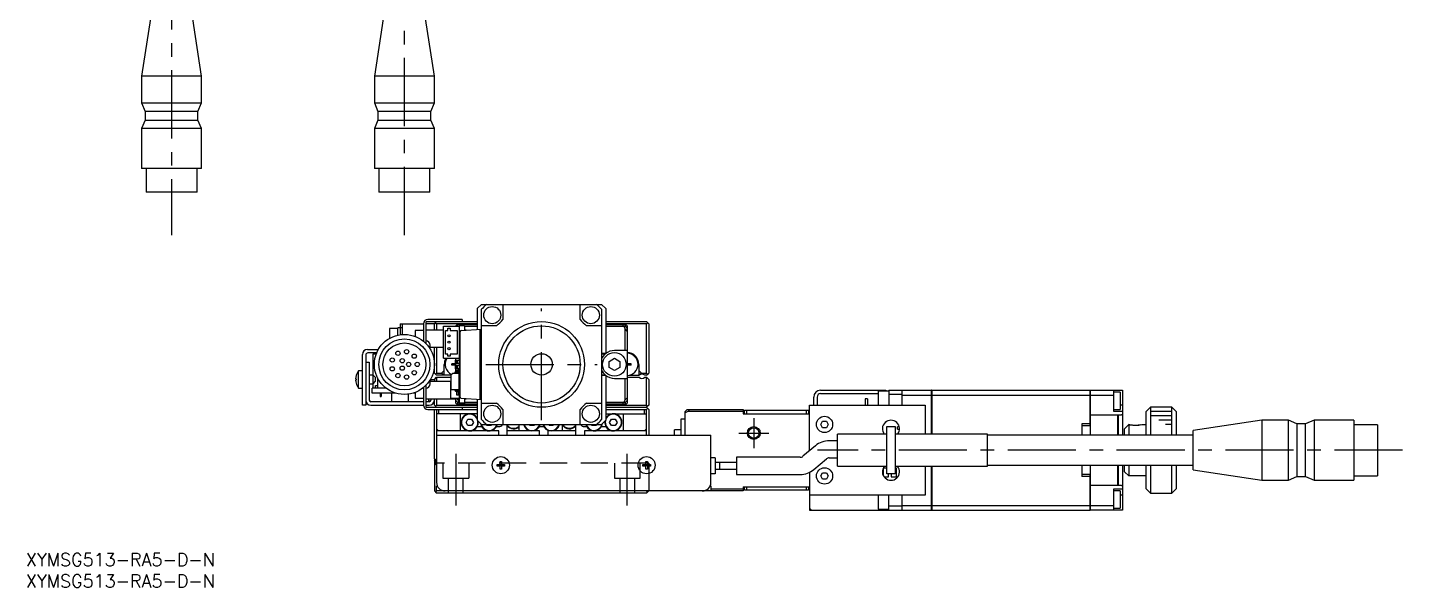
# Model space of a CAD drawing. Extents: x -1 to 660, y -8 to 379.
# Drawn here: x 0.4 to 321.1, y -8 to 122.5 of the extents above; entities that cross this region are included whole.
import ezdxf

# ---------------------------------------------------------------- set-up
doc = ezdxf.new("R2010")
doc.units = 0
doc.header["$LTSCALE"] = 0.5
doc.linetypes.add('CENTER', pattern=[50.8, 31.75, -6.35, 6.35, -6.35])
doc.linetypes.add('DASHED', pattern=[19.05, 12.7, -6.35])
for name, color, linetype in [('MSM_CENTER', 1, 'CENTER'), ('MSM_CONTINUOUS', 7, 'CONTINUOUS'), ('MSM_DASHED', 4, 'DASHED'), ('MSM_NARROW', 5, 'CONTINUOUS'), ('MSM_PART_NUMBER', 7, 'CONTINUOUS')]:
    doc.layers.add(name, color=color, linetype=linetype)
doc.styles.get("Standard").update_dxf_attribs({"font": 'txt.shx', "height": 1, "bigfont": 'bigfont.shx'})

# ---------------------------------------------------------------- blocks, each defined once
blk = doc.blocks.new('*U2')
at = {"layer": 'MSM_PART_NUMBER'}
blk.add_text('XYMSG513-RA5-D-N', height=3, dxfattribs=at).set_placement((0, -3))
blk = doc.blocks.new('*U3')
at = {"layer": 'MSM_PART_NUMBER'}
blk.add_text('XYMSG513-RA5-D-N', height=3, dxfattribs=at).set_placement((0, -8))

msp = doc.modelspace()

# ---------------------------------------------------------------- linework, layer by layer
at = {"layer": 'MSM_CENTER'}
for p, q in [((88.29, 74.17), (88.29, 224.17)), ((34, 214.17), (34, 74.17)), ((120.29, 31), (120.29, 57)), ((107.29, 44), (133.29, 44)), ((169.79, 31.5), (169.79, 24.5)), ((166.29, 28), (173.29, 28)), ((100.29, 23.12), (100.29, 11.08)), ((140.29, 11.08), (140.29, 23.12)), ((321.11, 24), (184.68, 24))]:
    msp.add_line(p, q, dxfattribs=at)
at = {"layer": 'MSM_CONTINUOUS'}
for p, q in [((29.43, 127.17), (27, 111.17)), ((41, 111.17), (38.57, 127.17)), ((83.72, 127.17), (81.29, 111.17)), ((95.29, 111.17), (92.86, 127.17)), ((41, 111.17), (27, 111.17)), ((27, 111.17), (27, 104.97)), ((41, 104.97), (41, 111.17)), ((95.29, 111.17), (81.29, 111.17)), ((81.29, 111.17), (81.29, 104.97)), ((95.29, 104.97), (95.29, 111.17)), ((27, 104.97), (41, 104.97)), ((27, 104.97), (27.85, 102.97)), ((40.15, 102.97), (27.85, 102.97)), ((27.85, 102.97), (27.85, 100.97)), ((40.15, 102.97), (41, 104.97)), ((40.15, 100.97), (40.15, 102.97)), ((81.29, 104.97), (95.29, 104.97)), ((81.29, 104.97), (82.14, 102.97)), ((94.44, 102.97), (82.14, 102.97)), ((82.14, 102.97), (82.14, 100.97)), ((94.44, 102.97), (95.29, 104.97)), ((94.44, 100.97), (94.44, 102.97)), ((27.85, 100.97), (27, 98.97)), ((27.85, 100.97), (40.15, 100.97)), ((41, 98.97), (40.15, 100.97)), ((82.14, 100.97), (81.29, 98.97)), ((82.14, 100.97), (94.44, 100.97)), ((95.29, 98.97), (94.44, 100.97)), ((41, 98.97), (27, 98.97)), ((27, 98.97), (27, 89.67)), ((41, 89.67), (41, 98.97)), ((95.29, 98.97), (81.29, 98.97)), ((81.29, 98.97), (81.29, 89.67)), ((95.29, 89.67), (95.29, 98.97)), ((41, 89.67), (27, 89.67)), ((28.05, 89.67), (28.05, 84.17)), ((39.95, 84.17), (39.95, 89.67)), ((95.29, 89.67), (81.29, 89.67)), ((82.34, 89.67), (82.34, 84.17)), ((94.24, 84.17), (94.24, 89.67)), ((39.95, 84.17), (28.05, 84.17)), ((94.24, 84.17), (82.34, 84.17)), ((106.29, 58), (105.29, 57)), ((106.29, 58), (134.29, 58)), ((111.29, 58), (111.29, 54.5)), ((129.29, 54.5), (129.29, 58)), ((135.29, 57), (134.29, 58)), ((105.29, 57), (105.29, 52.18)), ((106.29, 31.15), (106.29, 56.85)), ((134.29, 56.85), (134.29, 31.15)), ((135.29, 57), (135.29, 46.6)), ((84.79, 52.4), (84.79, 50.06)), ((86.79, 52.4), (84.79, 52.4)), ((86.79, 50.84), (86.79, 52.5)), ((87.79, 52.5), (86.79, 52.5)), ((87.29, 53.5), (87.29, 50.93)), ((87.29, 53.5), (92.79, 53.5)), ((87.79, 53.5), (87.79, 50.98)), ((90.79, 51.9), (90.79, 50.54)), ((92.79, 51.9), (90.79, 51.9)), ((92.79, 53.5), (92.79, 49.36)), ((93.29, 53.8), (93.29, 48.9)), ((95.29, 53.5), (93.29, 53.5)), ((97.39, 52), (93.29, 52)), ((93.49, 54), (105.29, 54)), ((101.79, 54.5), (93.79, 54.5)), ((95.29, 53.5), (95.79, 54)), ((95.29, 52), (95.29, 53.5)), ((95.79, 53.5), (95.54, 53.75)), ((95.79, 53.5), (95.79, 52)), ((105.29, 53.5), (95.79, 53.5)), ((97.39, 45.43), (97.39, 52.93)), ((97.39, 52.93), (101.09, 52.93)), ((97.89, 46.43), (97.89, 51.93)), ((97.89, 51.93), (98.44, 51.93)), ((98.44, 52.43), (98.94, 52.43)), ((98.44, 51.93), (98.44, 52.43)), ((98.94, 52.43), (98.94, 51.93)), ((98.94, 51.93), (100.59, 51.93)), ((100.79, 53.5), (100.29, 53)), ((100.29, 53), (100.29, 52.93)), ((100.59, 51.93), (100.59, 46.43)), ((100.79, 52.93), (100.79, 53.3)), ((100.79, 53.3), (105.29, 53.3)), ((102.29, 53), (101.09, 53)), ((101.09, 53), (101.09, 35)), ((101.29, 53.3), (101.29, 53)), ((101.29, 36.38), (101.29, 51.62)), ((101.57, 51.92), (106.29, 52.25)), ((101.79, 54.5), (101.79, 54)), ((102.29, 53), (102.29, 51.97)), ((102.29, 52.9), (105.29, 52.9)), ((102.71, 52), (102.29, 52)), ((105.99, 35.77), (105.99, 52.23)), ((109.79, 53), (106.29, 53)), ((134.29, 53), (130.79, 53)), ((135.29, 54), (144.79, 54)), ((144.79, 53.5), (135.29, 53.5)), ((135.29, 53.3), (139.79, 53.3)), ((135.29, 52.9), (139.79, 52.9)), ((139.29, 52.9), (139.29, 53.3)), ((139.79, 52.29), (139.48, 52.9)), ((140.29, 53), (139.79, 53.5)), ((139.79, 53.3), (139.79, 52.9)), ((139.79, 52.9), (140.29, 52.4)), ((140.29, 51.79), (139.79, 52.29)), ((139.79, 47.25), (139.79, 52.29)), ((140.19, 52.5), (140.29, 52.5)), ((140.29, 53), (140.29, 35)), ((145.29, 53.5), (144.79, 54)), ((145.04, 53.75), (144.79, 53.5)), ((144.79, 42), (144.79, 53.5)), ((145.29, 53.5), (145.29, 42)), ((92.79, 49.5), (92.62, 49.5)), ((94.29, 47.61), (94.29, 48.5)), ((78.49, 34.5), (78.49, 46.3)), ((79.29, 46.2), (79.29, 34.5)), ((79.69, 47.5), (82.22, 47.5)), ((81.83, 46.7), (79.79, 46.7)), ((81.04, 41.45), (81.04, 46.5)), ((81.04, 46.5), (81.75, 46.5)), ((94.29, 48), (97.39, 48)), ((95.29, 42), (95.29, 48)), ((95.79, 48), (95.79, 42)), ((97.39, 45.43), (101.09, 45.43)), ((98.44, 46.43), (97.89, 46.43)), ((98.44, 45.93), (98.44, 46.43)), ((98.94, 45.93), (98.44, 45.93)), ((98.94, 46.43), (98.94, 45.93)), ((100.59, 46.43), (98.94, 46.43)), ((100.24, 44.21), (100.24, 45)), ((100.24, 45), (101.09, 45)), ((100.29, 42.41), (100.29, 45.43)), ((100.54, 44.25), (100.54, 45)), ((100.66, 44.25), (100.66, 45)), ((134.29, 46.6), (135.29, 46.6)), ((134.29, 46.49), (135.2, 46.49)), ((136.04, 44.72), (137.29, 45.44)), ((140.29, 47.25), (137.29, 47.25)), ((137.29, 45.44), (138.54, 44.72)), ((140.29, 45), (140.33, 45)), ((140.33, 44.21), (140.33, 45)), ((77.59, 38.5), (77.59, 42.5)), ((78.49, 42.5), (77.59, 42.5)), ((79.29, 44.5), (80.09, 44.5)), ((80.09, 44.5), (80.09, 35.7)), ((95.29, 42), (95.79, 41.5)), ((95.54, 41.75), (95.79, 42)), ((95.79, 42), (96.99, 42)), ((97.59, 42.6), (96.99, 42)), ((96.99, 42), (97.59, 41.58)), ((97.59, 41.5), (97.59, 44)), ((99.24, 41.65), (99.56, 41.97)), ((99.39, 43.86), (99.39, 44.15)), ((100.18, 44.15), (99.39, 44.15)), ((100.18, 43.86), (99.39, 43.86)), ((99.63, 42), (100.89, 42)), ((99.92, 44.15), (99.92, 43.86)), ((100.1, 42.11), (100.1, 42)), ((100.29, 44.46), (100.24, 44.47)), ((100.24, 43), (100.24, 43.8)), ((100.29, 43.54), (100.24, 43.53)), ((100.24, 43), (100.86, 43)), ((101.09, 44.25), (100.29, 44.25)), ((101.09, 43.75), (100.29, 43.75)), ((100.85, 42.5), (100.29, 42.5)), ((100.33, 42.11), (100.33, 42)), ((100.76, 42.44), (100.43, 42.44)), ((100.43, 42.21), (100.76, 42.21)), ((100.54, 43), (100.54, 43.75)), ((100.54, 42.44), (100.54, 42.5)), ((100.54, 42), (100.54, 42.21)), ((100.66, 43), (100.66, 43.75)), ((100.66, 42.44), (100.66, 42.5)), ((100.66, 42), (100.66, 42.21)), ((100.86, 43.05), (101.09, 43.05)), ((100.86, 43.05), (100.86, 42.54)), ((100.86, 42.8), (101.09, 42.8)), ((100.86, 42.73), (101.09, 42.73)), ((100.99, 41.9), (100.99, 38.2)), ((101.09, 42.5), (101.08, 42.5)), ((136.04, 43.28), (136.04, 44.72)), ((137.29, 42.56), (136.04, 43.28)), ((138.54, 43.28), (137.29, 42.56)), ((138.54, 44.72), (138.54, 43.28)), ((140.33, 44.47), (140.29, 44.46)), ((140.33, 43.53), (140.29, 43.54)), ((140.29, 43), (140.33, 43)), ((140.33, 43), (140.33, 43.8)), ((141.19, 44.15), (140.39, 44.15)), ((141.19, 43.86), (140.39, 43.86)), ((140.66, 43.86), (140.66, 44.15)), ((141.19, 43.86), (141.19, 44.15)), ((142.99, 44), (142.99, 41.5)), ((143.59, 42), (142.99, 42.6)), ((142.99, 41.58), (143.59, 42)), ((143.59, 42), (144.79, 42)), ((144.79, 42), (145.04, 41.75)), ((144.79, 41.5), (145.29, 42)), ((76.9, 40.68), (77.02, 40.68)), ((77.02, 40.32), (76.9, 40.32)), ((77.01, 41.39), (77.02, 41.39)), ((77.02, 39.61), (77.01, 39.61)), ((77.02, 40.68), (77.02, 40.32)), ((77.59, 38.5), (78.49, 38.5)), ((80.99, 41.5), (80.09, 41.5)), ((80.09, 39.5), (80.99, 39.5)), ((80.79, 37.3), (80.79, 38.5)), ((83.96, 38.5), (80.79, 38.5)), ((80.99, 39.5), (80.99, 41.5)), ((81.49, 41), (80.99, 41.5)), ((80.99, 39.5), (81.49, 40)), ((81.04, 38.5), (81.04, 39.55)), ((81.49, 41), (81.49, 40)), ((81.58, 38.5), (81.58, 39.05)), ((81.58, 39.05), (82.04, 39.05)), ((82.04, 40.85), (82.04, 38.5)), ((92.62, 38.5), (92.79, 38.5)), ((92.79, 38.64), (92.79, 34.5)), ((93.29, 39.1), (93.29, 34.2)), ((94.29, 39.5), (94.29, 40.39)), ((99.21, 40), (94.29, 40)), ((94.49, 40), (94.49, 40.5)), ((94.49, 40.5), (95.29, 40.5)), ((95.29, 40.5), (95.79, 41)), ((95.29, 40.5), (95.29, 40)), ((99.21, 41.5), (95.79, 41.5)), ((95.79, 41), (95.79, 40)), ((95.79, 41), (99.21, 41)), ((99.09, 39.9), (99.09, 36.1)), ((99.21, 39.9), (99.09, 39.9)), ((99.21, 38.2), (99.21, 41.58)), ((101.09, 41.31), (100.99, 41.31)), ((101.09, 40.75), (100.99, 40.75)), ((101.09, 39.9), (100.99, 39.9)), ((101.09, 39.78), (100.99, 39.78)), ((135.2, 41.51), (134.29, 41.51)), ((135.29, 41.4), (134.29, 41.4)), ((135.29, 41.4), (135.29, 31)), ((137.29, 40.75), (140.29, 40.75)), ((139.79, 35.71), (139.79, 40.75)), ((140.29, 41), (143.03, 41)), ((140.9, 41.5), (143.03, 41.5)), ((144.79, 41.5), (144.35, 41.5)), ((144.35, 41), (144.79, 41)), ((144.79, 34.5), (144.79, 41)), ((144.79, 41), (145.29, 40.5)), ((145.29, 40.5), (145.29, 34.5)), ((92.79, 35.3), (80.49, 35.3)), ((86.26, 37.3), (80.79, 37.3)), ((82.66, 37.3), (82.66, 36.5)), ((82.66, 36.5), (82.91, 36.5)), ((82.91, 37.3), (82.91, 36.5)), ((85.29, 37.3), (85.29, 35.3)), ((89.29, 35.3), (89.29, 37.07)), ((90.79, 37.3), (90.31, 37.3)), ((90.79, 37.46), (90.79, 36.1)), ((90.79, 36.1), (92.79, 36.1)), ((93.29, 36), (100.29, 36)), ((94.09, 35.3), (93.29, 35.3)), ((93.99, 35.5), (93.99, 36)), ((93.99, 35.5), (94.43, 35.5)), ((94.49, 36), (94.49, 35.7)), ((95.29, 34.5), (95.29, 36)), ((95.79, 36), (95.79, 34.5)), ((99.09, 36.1), (101.09, 36.1)), ((100.89, 38.1), (99.31, 38.1)), ((100.1, 38.1), (100.1, 37.99)), ((100.29, 35), (100.29, 36.1)), ((100.79, 35.1), (100.29, 35.6)), ((100.29, 35.5), (100.39, 35.5)), ((100.33, 38.1), (100.33, 37.99)), ((100.4, 36.1), (100.79, 35.71)), ((100.43, 37.89), (100.76, 37.89)), ((100.76, 37.66), (100.43, 37.66)), ((100.54, 37.89), (100.54, 38.1)), ((100.54, 36.83), (100.54, 37.66)), ((101.09, 36.83), (100.54, 36.83)), ((100.79, 36.1), (100.79, 35.71)), ((100.79, 35.71), (101.09, 35.11)), ((100.86, 37.56), (100.86, 37.05)), ((101.09, 37.36), (100.86, 37.36)), ((101.09, 37.3), (100.86, 37.3)), ((101.09, 37.05), (100.86, 37.05)), ((101.09, 37.78), (101, 37.78)), ((106.29, 35.75), (101.57, 36.08)), ((102.29, 36.03), (102.29, 35)), ((102.29, 36), (102.71, 36)), ((105.29, 35.82), (105.29, 31)), ((139.48, 35.1), (139.79, 35.71)), ((139.79, 35.71), (140.29, 36.21)), ((140.29, 35.6), (139.79, 35.1)), ((140.19, 35.5), (140.29, 35.5)), ((183.79, 34.5), (183.79, 36.4)), ((184.59, 36.4), (184.59, 34.5)), ((185.39, 38), (200.59, 38)), ((185.39, 37.2), (198.79, 37.2)), ((195.79, 36), (195.79, 34.5)), ((196.29, 36), (195.79, 36)), ((196.29, 36), (196.29, 34.5)), ((201.29, 37.75), (198.79, 37.75)), ((198.79, 37.75), (198.79, 34.5)), ((200.09, 37.75), (200.09, 38)), ((200.59, 38), (200.59, 37.75)), ((201.29, 38), (201.29, 34.5)), ((201.29, 38), (211.24, 38)), ((204.29, 37), (201.29, 37)), ((204.29, 38), (204.29, 34.5)), ((204.29, 36.85), (211.24, 36.85)), ((211.24, 27.75), (211.24, 38)), ((211.29, 37.99), (211.24, 37.99)), ((211.29, 36.84), (211.24, 36.84)), ((211.29, 38), (248.24, 38)), ((211.29, 38), (211.29, 27.75)), ((211.29, 36.85), (248.24, 36.85)), ((248.24, 29.65), (248.24, 38)), ((248.29, 37.99), (248.24, 37.99)), ((248.29, 36.84), (248.24, 36.84)), ((248.29, 38), (255.79, 38)), ((248.29, 38), (248.29, 27.5)), ((248.29, 36.85), (253.79, 36.85)), ((253.79, 33), (253.79, 38)), ((255.29, 37.5), (253.79, 37.5)), ((255.29, 37.5), (255.29, 33.5)), ((255.79, 38), (255.79, 27.5)), ((79.29, 34.5), (78.49, 34.5)), ((80.49, 34.5), (92.79, 34.5)), ((93.29, 34.5), (94.09, 34.5)), ((93.49, 34), (105.29, 34)), ((93.79, 33.5), (105.29, 33.5)), ((95.79, 34), (95.29, 34.5)), ((95.29, 22), (95.29, 33.5)), ((95.54, 34.25), (95.79, 34.5)), ((95.79, 34.5), (105.29, 34.5)), ((95.79, 33.5), (95.79, 16.5)), ((105.29, 32.5), (95.79, 32.5)), ((96.29, 33.5), (96.29, 32.5)), ((100.29, 35), (100.79, 34.5)), ((100.79, 34.7), (100.79, 35.1)), ((101.09, 35.1), (100.79, 35.1)), ((105.29, 34.7), (100.79, 34.7)), ((102.29, 35), (101.09, 35)), ((101.29, 35), (101.29, 34.7)), ((101.29, 32.5), (101.29, 28.5)), ((101.79, 34), (101.79, 33.5)), ((105.29, 35.1), (102.29, 35.1)), ((106.29, 35), (109.79, 35)), ((111.29, 33.5), (111.29, 30)), ((129.29, 30), (129.29, 33.5)), ((130.79, 35), (134.29, 35)), ((139.79, 35.1), (135.29, 35.1)), ((139.79, 34.7), (135.29, 34.7)), ((135.29, 34.5), (144.79, 34.5)), ((135.29, 34), (144.79, 34)), ((135.29, 33.5), (144.79, 33.5)), ((135.29, 32.5), (144.79, 32.5)), ((139.29, 34.7), (139.29, 35.1)), ((139.29, 32.5), (139.29, 28.5)), ((139.79, 35.1), (139.79, 34.7)), ((139.79, 34.5), (140.29, 35)), ((144.29, 32.5), (144.29, 33.5)), ((144.79, 34.5), (145.04, 34.25)), ((145.29, 34.5), (144.79, 34)), ((145.29, 33.5), (144.79, 34)), ((145.04, 33.75), (144.79, 33.5)), ((144.79, 27.5), (144.79, 33.5)), ((145.29, 33.5), (145.29, 27.5)), ((153.79, 33), (154.29, 33.5)), ((154.4, 33), (153.79, 32.69)), ((153.79, 27.5), (153.79, 33)), ((154.29, 33.5), (167.29, 33.5)), ((154.9, 33.5), (154.4, 33)), ((167.29, 33), (154.4, 33)), ((167.29, 33.5), (167.29, 32.5)), ((167.29, 32.5), (182.79, 32.5)), ((167.59, 32.5), (167.59, 33.3)), ((167.59, 33.3), (182.79, 33.3)), ((168.09, 33.3), (168.09, 32.5)), ((182.09, 32.5), (182.09, 33.3)), ((182.59, 33.3), (182.59, 32.5)), ((182.79, 34.5), (209.79, 34.5)), ((182.79, 23.86), (182.79, 34.5)), ((209.79, 34.5), (209.79, 27.75)), ((248.29, 32.25), (254.74, 32.25)), ((253.79, 33.5), (255.29, 33.5)), ((255.79, 33), (253.79, 33)), ((254.74, 27.5), (254.74, 32.25)), ((254.79, 32.2), (254.74, 32.2)), ((254.79, 32.25), (255.59, 32.25)), ((254.79, 32.25), (254.79, 27.5)), ((255.79, 34.5), (255.29, 34.5)), ((255.59, 32.23), (255.59, 32.25)), ((255.79, 32.23), (255.59, 32.23)), ((262.29, 34), (261.29, 33)), ((261.29, 27.5), (261.29, 33)), ((262.29, 34), (262.29, 27.5)), ((267.29, 34), (262.29, 34)), ((267.29, 27.5), (267.29, 34)), ((268.29, 33), (267.29, 34)), ((268.29, 33), (268.29, 27.5)), ((96.29, 28.5), (95.79, 29)), ((102.67, 30.5), (103.1, 31.25)), ((103.1, 29.75), (102.67, 30.5)), ((103.1, 31.25), (103.97, 31.25)), ((103.97, 29.75), (103.1, 29.75)), ((103.97, 31.25), (104.4, 30.5)), ((104.4, 30.5), (103.97, 29.75)), ((105.29, 31.5), (105.27, 31.5)), ((105.27, 29.5), (106.3, 29.5)), ((105.29, 31), (106.29, 30)), ((106.29, 30), (134.29, 30)), ((107.6, 29.75), (107.46, 30)), ((108.47, 29.75), (107.6, 29.75)), ((108.61, 30), (108.47, 29.75)), ((109.77, 29.5), (110.29, 29.5)), ((112.29, 27.5), (112.29, 30)), ((115.09, 28.5), (115.09, 30)), ((117.6, 29.75), (117.46, 30)), ((118.47, 29.75), (117.6, 29.75)), ((118.61, 30), (118.47, 29.75)), ((119.77, 29.5), (120.8, 29.5)), ((122.1, 29.75), (121.96, 30)), ((122.97, 29.75), (122.1, 29.75)), ((123.11, 30), (122.97, 29.75)), ((125.09, 30), (125.09, 28.5)), ((128.29, 27.5), (128.29, 30)), ((130.29, 29.5), (130.8, 29.5)), ((132.1, 29.75), (131.96, 30)), ((132.97, 29.75), (132.1, 29.75)), ((133.11, 30), (132.97, 29.75)), ((134.27, 29.5), (135.3, 29.5)), ((134.29, 30), (135.29, 31)), ((135.3, 31.5), (135.29, 31.5)), ((136.17, 30.5), (136.6, 31.25)), ((136.6, 29.75), (136.17, 30.5)), ((136.6, 31.25), (137.47, 31.25)), ((137.47, 29.75), (136.6, 29.75)), ((137.47, 31.25), (137.9, 30.5)), ((137.9, 30.5), (137.47, 29.75)), ((144.79, 29), (144.29, 28.5)), ((153.79, 31.25), (152.79, 31.25)), ((152.79, 31.25), (152.79, 27.5)), ((185.42, 30), (185.85, 30.75)), ((185.85, 29.25), (185.42, 30)), ((185.85, 30.75), (186.72, 30.75)), ((186.72, 29.25), (185.85, 29.25)), ((186.72, 30.75), (187.15, 30)), ((187.15, 30), (186.72, 29.25)), ((200.79, 29.5), (202.79, 29.5)), ((200.79, 18.5), (200.79, 29.5)), ((202.79, 29.5), (202.79, 18.5)), ((203.74, 29.43), (203.29, 29.43)), ((203.29, 28.93), (203.29, 29.43)), ((203.29, 28.93), (203.79, 28.93)), ((248.24, 30.15), (246.29, 30.15)), ((246.29, 30.15), (246.29, 27.5)), ((248.29, 29.65), (246.29, 29.65)), ((257.29, 30), (256.29, 29)), ((256.29, 27.5), (256.29, 29)), ((257.29, 30), (257.29, 27.5)), ((260.29, 30), (261.29, 30)), ((288.29, 31), (272.29, 28.57)), ((288.29, 31), (288.29, 17)), ((294.49, 31), (288.29, 31)), ((294.49, 17), (294.49, 31)), ((296.49, 30.15), (294.49, 31)), ((296.49, 30.15), (296.49, 17.85)), ((298.49, 30.15), (296.49, 30.15)), ((300.49, 31), (298.49, 30.15)), ((298.49, 17.85), (298.49, 30.15)), ((300.49, 31), (300.49, 17)), ((309.79, 31), (300.49, 31)), ((309.79, 31), (309.79, 17)), ((315.29, 29.95), (309.79, 29.95)), ((315.29, 29.95), (315.29, 18.05)), ((110.29, 28.5), (95.79, 28.5)), ((95.79, 27.5), (159.79, 27.5)), ((110.29, 27.5), (110.29, 28.5)), ((119.79, 28.5), (112.29, 28.5)), ((119.79, 27.5), (119.79, 28.5)), ((121.79, 28.5), (121.79, 27.5)), ((128.29, 28.5), (121.79, 28.5)), ((130.29, 28.5), (130.29, 27.5)), ((144.79, 28.5), (130.29, 28.5)), ((151.29, 27.5), (151.29, 28.75)), ((152.79, 28.75), (151.29, 28.75)), ((159.79, 16.5), (159.79, 27.5)), ((189.29, 26.21), (187.4, 26.21)), ((189.29, 20.25), (189.29, 27.75)), ((200.79, 27.75), (189.29, 27.75)), ((224.29, 27.75), (202.79, 27.75)), ((203.29, 27.75), (203.29, 27.93)), ((203.47, 27.93), (203.29, 27.93)), ((224.29, 20.25), (224.29, 27.75)), ((272.29, 27.5), (224.29, 27.5)), ((272.29, 19.43), (272.29, 28.57)), ((184.19, 25.04), (181.26, 22.58)), ((95.29, 22), (95.79, 21.5)), ((95.29, 21.7), (95.39, 21.8)), ((95.29, 21.7), (95.29, 14.5)), ((95.29, 21.2), (95.79, 21.2)), ((95.29, 21), (95.79, 20.5)), ((95.29, 21), (95.79, 21)), ((95.39, 21.7), (95.39, 21.9)), ((95.54, 21.75), (95.79, 22)), ((95.69, 21.4), (95.79, 21.4)), ((109.9, 20.68), (110.61, 20.68)), ((109.9, 20.32), (109.9, 20.68)), ((110.61, 20.32), (109.9, 20.32)), ((110.61, 21.39), (110.97, 21.39)), ((110.61, 20.68), (110.61, 21.39)), ((110.62, 20.67), (110.61, 20.68)), ((110.62, 20.33), (110.61, 20.32)), ((110.61, 19.61), (110.61, 20.32)), ((110.97, 19.61), (110.61, 19.61)), ((110.62, 20.33), (110.62, 20.67)), ((110.62, 20.67), (110.96, 20.67)), ((110.96, 20.33), (110.62, 20.33)), ((110.96, 20.67), (110.97, 20.68)), ((110.96, 20.67), (110.96, 20.33)), ((110.96, 20.33), (110.97, 20.32)), ((110.97, 21.39), (110.97, 20.68)), ((110.97, 20.68), (111.67, 20.68)), ((110.97, 20.32), (110.97, 19.61)), ((111.67, 20.32), (110.97, 20.32)), ((111.67, 20.68), (111.67, 20.32)), ((143.9, 20.32), (143.9, 20.68)), ((143.9, 20.68), (144.61, 20.68)), ((144.61, 20.32), (143.9, 20.32)), ((144.61, 21.39), (144.97, 21.39)), ((144.61, 20.68), (144.61, 21.39)), ((144.62, 20.67), (144.61, 20.68)), ((144.62, 20.33), (144.61, 20.32)), ((144.61, 19.61), (144.61, 20.32)), ((144.97, 19.61), (144.61, 19.61)), ((144.62, 20.33), (144.62, 20.67)), ((144.62, 20.67), (144.96, 20.67)), ((144.96, 20.33), (144.62, 20.33)), ((144.96, 20.67), (144.97, 20.68)), ((144.96, 20.67), (144.96, 20.33)), ((144.96, 20.33), (144.97, 20.32)), ((144.97, 21.39), (144.97, 20.68)), ((144.97, 20.68), (145.67, 20.68)), ((144.97, 20.32), (144.97, 19.61)), ((145.67, 20.32), (144.97, 20.32)), ((145.67, 20.68), (145.67, 20.32)), ((160.79, 22.2), (159.79, 22.2)), ((160.79, 22.2), (160.79, 18.5)), ((165.79, 21.1), (160.79, 21.1)), ((160.79, 19.6), (165.79, 19.6)), ((161.79, 21.1), (161.79, 19.6)), ((180.62, 22.35), (165.79, 22.35)), ((165.79, 22.35), (165.79, 18.35)), ((183.83, 19.52), (186.76, 21.97)), ((187.4, 22.21), (189.29, 22.21)), ((189.29, 20.25), (200.79, 20.25)), ((199.95, 19.78), (199.95, 18.2)), ((200.79, 19.78), (199.95, 19.78)), ((202.79, 20.25), (224.29, 20.25)), ((203.11, 19.78), (202.79, 19.78)), ((203.11, 17.78), (203.11, 19.78)), ((209.79, 20.25), (209.79, 13.5)), ((211.24, 10), (211.24, 20.25)), ((211.29, 20.25), (211.29, 10)), ((224.29, 20.5), (272.29, 20.5)), ((246.29, 20.5), (246.29, 17.85)), ((248.29, 20.5), (248.29, 10)), ((254.74, 15.75), (254.74, 20.5)), ((254.79, 20.5), (254.79, 15.75)), ((255.79, 20.5), (255.79, 10)), ((256.29, 19), (256.29, 20.5)), ((257.29, 20.5), (257.29, 18)), ((261.29, 15), (261.29, 20.5)), ((262.29, 20.5), (262.29, 14)), ((267.29, 14), (267.29, 20.5)), ((268.29, 20.5), (268.29, 15)), ((272.29, 19.43), (288.29, 17)), ((160.79, 18.5), (159.79, 18.5)), ((165.79, 18.35), (180.62, 18.35)), ((182.79, 18.84), (182.79, 10)), ((185.42, 18), (185.85, 18.75)), ((185.85, 17.25), (185.42, 18)), ((185.85, 18.75), (186.72, 18.75)), ((186.72, 17.25), (185.85, 17.25)), ((186.72, 18.75), (187.15, 18)), ((187.15, 18), (186.72, 17.25)), ((200.2, 17.78), (201.2, 17.78)), ((202.79, 18.5), (200.79, 18.5)), ((201.2, 17.78), (201.2, 18.5)), ((201.86, 18.5), (201.86, 17.78)), ((201.86, 17.78), (203.11, 17.78)), ((248.29, 18.35), (246.29, 18.35)), ((248.24, 17.85), (246.29, 17.85)), ((248.24, 10), (248.24, 18.35)), ((256.29, 19), (257.29, 18)), ((261.29, 18), (257.29, 18)), ((288.29, 17), (294.49, 17)), ((294.49, 17), (296.49, 17.85)), ((296.49, 17.85), (298.49, 17.85)), ((298.49, 17.85), (300.49, 17)), ((300.49, 17), (309.79, 17)), ((309.79, 18.05), (315.29, 18.05)), ((95.29, 14.5), (95.79, 14)), ((95.79, 14.5), (95.54, 14.25)), ((95.79, 14.5), (95.79, 15.7)), ((167.29, 14.5), (95.79, 14.5)), ((144.79, 14), (95.79, 14)), ((145.04, 14.25), (144.79, 14.5)), ((144.79, 14), (145.29, 14.5)), ((159.79, 15.7), (159.79, 14.5)), ((159.79, 15), (167.29, 15)), ((167.29, 15.5), (182.79, 15.5)), ((167.29, 15.5), (167.29, 14.5)), ((167.59, 14.7), (167.59, 15.5)), ((182.59, 14.7), (167.59, 14.7)), ((168.09, 15.5), (168.09, 14.7)), ((182.09, 14.7), (182.09, 15.5)), ((182.59, 15.5), (182.59, 14.7)), ((209.79, 13.5), (182.79, 13.5)), ((198.79, 13.5), (198.79, 10.25)), ((201.29, 10), (201.29, 13.5)), ((204.29, 13.5), (204.29, 10)), ((254.74, 15.75), (248.29, 15.75)), ((253.79, 15), (255.79, 15)), ((253.79, 10), (253.79, 15)), ((255.29, 14.5), (253.79, 14.5)), ((254.79, 15.8), (254.74, 15.8)), ((255.59, 15.75), (254.79, 15.75)), ((255.29, 14.5), (255.29, 10.5)), ((255.79, 13.5), (255.29, 13.5)), ((255.59, 15.77), (255.79, 15.77)), ((255.59, 15.75), (255.59, 15.77)), ((261.29, 15), (262.29, 14)), ((262.29, 14), (267.29, 14)), ((267.29, 14), (268.29, 15)), ((183.29, 10), (182.79, 10.5)), ((182.79, 10), (211.24, 10)), ((198.79, 10.25), (201.29, 10.25)), ((201.29, 11), (204.29, 11)), ((204.29, 11.15), (211.24, 11.15)), ((211.29, 11.16), (211.24, 11.16)), ((211.29, 10.01), (211.24, 10.01)), ((211.29, 11.15), (248.24, 11.15)), ((211.29, 10), (248.24, 10)), ((248.29, 11.16), (248.24, 11.16)), ((248.29, 10.01), (248.24, 10.01)), ((248.29, 11.15), (253.79, 11.15)), ((255.79, 10), (248.29, 10)), ((253.79, 10.5), (255.29, 10.5))]:
    msp.add_line(p, q, dxfattribs=at)
for centre, radius in [((108.79, 55.5), 2), ((131.79, 55.5), 2), ((120.29, 44), 10), ((120.29, 44), 9), ((88.29, 44), 7), ((88.29, 44), 5.95), ((88.29, 44), 5), ((98.69, 50.68), 0.25), ((98.69, 49.18), 0.25), ((85.47, 45.03), 0.5), ((86.79, 46.6), 0.5), ((87.79, 44.87), 0.5), ((88.81, 46.95), 0.5), ((90.59, 45.93), 0.5), ((98.69, 47.68), 0.25), ((120.29, 44), 2.5), ((137.29, 44), 2.75), ((85.47, 42.97), 0.5), ((86.79, 41.4), 0.5), ((87.79, 43.13), 0.5), ((89.29, 44), 0.5), ((90.59, 42.07), 0.5), ((91.29, 44), 0.5), ((88.81, 41.05), 0.5), ((108.79, 32.5), 2), ((131.79, 32.5), 2), ((169.79, 28), 1.23), ((186.29, 30), 1.9), ((110.79, 20.5), 2), ((144.79, 20.5), 2), ((186.29, 18), 1.9)]:
    msp.add_circle(centre, radius, dxfattribs=at)
for centre, radius, start, end in [((120.29, 44), 19, 132.5369, 137.4631), ((120.29, 44), 19, 42.5369, 47.4631), ((93.79, 53.5), 1, 90, 180), ((93.49, 53.8), 0.2, 90, 180), ((101.59, 51.62), 0.3, 94, 180), ((97.12, 67.16), 19, 311.7998, 318.2002), ((143.45, 67.16), 19, 221.7998, 228.2002), ((84.29, 48.5), 1, 118.9988, 144.2683), ((93.29, 48.5), 1, 0, 90), ((79.69, 46.3), 1.2, 90, 180), ((79.79, 46.2), 0.5, 90, 180), ((100.39, 44), 2.8, 149.4075, 180), ((100.39, 44), 2.6, 146.7648, 244.089), ((137.29, 44), 3.25, 130.005, 157.3871), ((137.29, 44), 3.25, 90, 130.0046), ((140.19, 44), 2.8, 0, 87.9533), ((140.19, 44), 2.6, 272.2042, 87.7958), ((80.09, 40.5), 3.2, 141.3178, 163.8775), ((99.63, 41.9), 0.1, 90, 135), ((100.43, 42.11), 0.33, 90, 180), ((100.18, 44.21), 0.06, 270, 0), ((100.18, 43.8), 0.06, 0, 90), ((100.43, 42.11), 0.1, 90, 180), ((100.76, 42.54), 0.1, 270, 0), ((100.76, 42.54), 0.33, 270, 0), ((100.89, 41.9), 0.1, 0, 90), ((137.29, 44), 3.25, 202.6046, 229.9951), ((140.39, 44.21), 0.06, 180, 270), ((140.39, 43.8), 0.06, 90, 180), ((143.69, 40.75), 1, 48.5904, 131.4096), ((80.09, 40.5), 3.19, 163.8933, 176.7703), ((80.09, 40.5), 3.19, 183.2297, 196.1067), ((80.09, 40.5), 3.2, 196.1225, 218.6822), ((84.29, 39.5), 1, 215.7317, 241.0012), ((93.29, 39.5), 1, 270, 0), ((99.31, 41.58), 0.1, 135, 180), ((137.29, 44), 3.25, 229.9955, 270), ((143.69, 41.75), 1, 228.5904, 311.4096), ((80.49, 35.7), 1.2, 180, 270), ((80.49, 35.7), 0.4, 180, 270), ((94.09, 35.7), 0.4, 270, 0), ((94.09, 35.7), 1.2, 270, 0), ((99.31, 38.2), 0.1, 180, 270), ((100.43, 37.99), 0.33, 180, 270), ((100.43, 37.99), 0.1, 180, 270), ((100.76, 37.56), 0.33, 0, 90), ((100.76, 37.56), 0.1, 0, 90), ((100.89, 38.2), 0.1, 270, 0), ((101.59, 36.38), 0.3, 180, 266), ((185.39, 36.4), 1.6, 90, 180), ((185.39, 36.4), 0.8, 90, 180), ((93.79, 34.5), 1, 180, 270), ((93.49, 34.2), 0.2, 180, 270), ((103.54, 30.5), 2, 30, 7.702), ((103.54, 30.5), 1.9, 22.9195, 11.8627), ((97.12, 20.84), 19, 41.7998, 48.2002), ((143.45, 20.84), 19, 131.7998, 138.2002), ((137.04, 30.5), 2, 172.298, 150), ((137.04, 30.5), 1.9, 168.1373, 157.0805), ((108.04, 30.5), 2, 187.7021, 345.5225), ((108.04, 30.5), 1.9, 191.8628, 344.7424), ((120.29, 44), 19, 222.5369, 227.4631), ((110.29, 30.5), 1, 270, 329.9999), ((113.79, 31), 1.9, 217.8636, 313.1736), ((113.79, 31), 2, 221.4096, 310.5416), ((118.04, 30.5), 2, 194.4775, 345.5225), ((118.04, 30.5), 1.9, 195.2576, 344.7424), ((122.54, 30.5), 2, 194.4775, 345.5225), ((122.54, 30.5), 1.9, 195.2576, 344.7424), ((126.79, 31), 2, 211.7883, 318.5904), ((126.79, 31), 1.9, 211.7569, 322.1364), ((130.29, 30.5), 1, 210.0001, 270), ((132.54, 30.5), 2, 194.4775, 352.2979), ((132.54, 30.5), 1.9, 195.2576, 348.1372), ((120.29, 44), 19, 312.5369, 317.4631), ((201.79, 29), 2, 321.3178, 218.6822), ((200.49, 30.67), 0.2, 255.0744, 0.8063), ((258.79, 35.87), 6, 257.9755, 282.0245), ((187.4, 21.21), 5, 90, 130), ((180.62, 23.35), 1, 270, 310), ((95.69, 21.7), 0.3, 180, 270), ((180.62, 23.35), 5, 270, 310), ((187.4, 21.21), 1, 90, 130), ((201.79, 19), 2, 141.3178, 38.6822), ((97.79, 16.5), 2, 180, 270), ((157.79, 16.5), 2, 270, 0)]:
    msp.add_arc(centre, radius, start, end, dxfattribs=at)
at = {"layer": 'MSM_DASHED'}
for p, q in [((145.29, 21), (95.79, 21)), ((97.29, 21), (97.29, 17.5)), ((103.29, 21), (103.29, 17.5)), ((137.29, 21), (137.29, 17.5)), ((143.29, 17.5), (143.29, 21)), ((145.29, 21), (145.29, 14.5)), ((97.29, 17.5), (103.29, 17.5)), ((98.54, 17.5), (98.54, 14)), ((102.04, 14), (102.04, 17.5)), ((137.29, 17.5), (143.29, 17.5)), ((138.54, 17.5), (138.54, 14)), ((142.04, 14), (142.04, 17.5))]:
    msp.add_line(p, q, dxfattribs=at)
at = {"layer": 'MSM_NARROW'}
for p, q in [((267.29, 33), (262.29, 33)), ((257.53, 29.94), (257.29, 30)), ((267.29, 32), (262.29, 32)), ((267.29, 31), (264.29, 31)), ((267.29, 30), (265.79, 30))]:
    msp.add_line(p, q, dxfattribs=at)
msp.add_circle((169.79, 28), 1.5, dxfattribs=at)
msp.add_arc((258.79, 35.79), 5.98, 257.7902, 284.4982, dxfattribs=at)

# ---------------------------------------------------------------- block references
at = {"layer": 'MSM_CONTINUOUS'}
for name in ['*U2', '*U3']:
    msp.add_blockref(name, (0, 0), dxfattribs=at)

doc.saveas('drawing.dxf')
